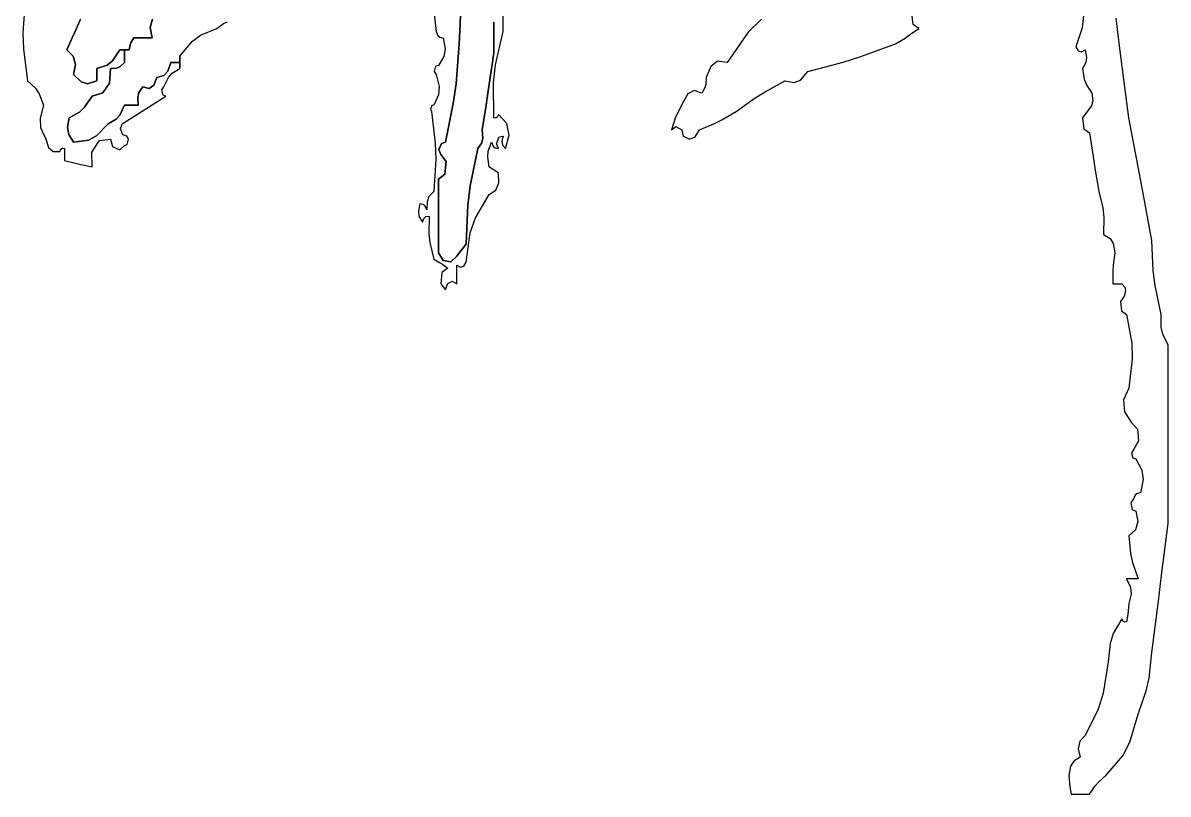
# Model space of a CAD drawing. Extents: x -446699 to 757189, y -606167 to -103070.
# Drawn here: x -168216.2 to -168083.9, y -411548.8 to -411459.7 of the extents above; entities that cross this region are included whole.
import ezdxf

# ---------------------------------------------------------------- set-up
doc = ezdxf.new("R2010")
doc.units = 0
doc.header["$LTSCALE"] = 1000
doc.header["$MEASUREMENT"] = 0
doc.layers.add('_0', color=7, linetype='Continuous')

# ---------------------------------------------------------------- blocks, each defined once
blk = doc.blocks.new('dianziq11')
for p, q in [((1205894, -140778), (1205894, -140344)), ((1201214, -140477), (1201192, -140789)), ((1205213, -140549), (1205238, -140778)), ((1209907, -140707), (1209895, -140597)), ((1201703, -140778), (1201757, -140657)), ((1201757, -140657), (1201703, -140778)), ((1202462, -140656), (1202439, -140738)), ((1202439, -140738), (1202462, -140656)), ((1203091, -140748), (1203155, -140697)), ((1203155, -140697), (1203197, -140683)), ((1205472, -140705), (1205464, -140898)), ((1205464, -140898), (1205472, -140705)), ((1205477, -140609), (1205472, -140705)), ((1205472, -140705), (1205477, -140609)), ((1205803, -140988), (1205803, -140687)), ((1205803, -140687), (1205803, -140988)), ((1208424, -140655), (1208294, -140783)), ((1209963, -140748), (1209907, -140707)), ((1211575, -140619), (1211564, -140740)), ((1211936, -140971), (1211895, -140646)), ((1201192, -140789), (1201197, -140951)), ((1201676, -140838), (1201703, -140778)), ((1201703, -140778), (1201676, -140838)), ((1202439, -140738), (1202458, -140838)), ((1202458, -140838), (1202439, -140738)), ((1202853, -140872), (1202932, -140813)), ((1202932, -140813), (1203091, -140748)), ((1205238, -140778), (1205255, -140815)), ((1205255, -140815), (1205274, -140832)), ((1205820, -141104), (1205894, -140778)), ((1208294, -140783), (1208087, -141079)), ((1209829, -140842), (1209874, -140811)), ((1209874, -140811), (1209963, -140748)), ((1211564, -140740), (1211500, -140928)), ((1201621, -140958), (1201676, -140838)), ((1201676, -140838), (1201621, -140958)), ((1202242, -140906), (1202232, -140958)), ((1202232, -140958), (1202242, -140906)), ((1202252, -140880), (1202242, -140906)), ((1202242, -140906), (1202252, -140880)), ((1202277, -140838), (1202252, -140880)), ((1202252, -140880), (1202277, -140838)), ((1202349, -140838), (1202277, -140838)), ((1202277, -140838), (1202349, -140838)), ((1202385, -140838), (1202349, -140838)), ((1202349, -140838), (1202385, -140838)), ((1202458, -140838), (1202385, -140838)), ((1202385, -140838), (1202458, -140838)), ((1202729, -141019), (1202853, -140872)), ((1205274, -140832), (1205306, -140838)), ((1205306, -140838), (1205326, -140946)), ((1205464, -140898), (1205433, -141288)), ((1205433, -141288), (1205464, -140898)), ((1209396, -141021), (1209737, -140898)), ((1209737, -140898), (1209829, -140842)), ((1211500, -140928), (1211524, -140967)), ((1201197, -140951), (1201237, -141259)), ((1201685, -141017), (1201621, -140958)), ((1201621, -140958), (1201685, -141017)), ((1201708, -141099), (1201685, -141017)), ((1201685, -141017), (1201708, -141099)), ((1202141, -140958), (1202071, -141063)), ((1202071, -141063), (1202141, -140958)), ((1202186, -140958), (1202141, -140958)), ((1202141, -140958), (1202186, -140958)), ((1202186, -140958), (1202141, -140958)), ((1202141, -140958), (1202232, -140958)), ((1202232, -140958), (1202141, -140958)), ((1202141, -140958), (1202232, -140958)), ((1202232, -140958), (1202186, -140958)), ((1202186, -140958), (1202232, -140958)), ((1202232, -140958), (1202186, -140958)), ((1202186, -140958), (1202186, -141079)), ((1202186, -141079), (1202186, -140958)), ((1202186, -140958), (1202186, -141079)), ((1202186, -141079), (1202186, -140958)), ((1202186, -140958), (1202186, -141079)), ((1202186, -141079), (1202186, -140958)), ((1202729, -141079), (1202729, -141019)), ((1202729, -141019), (1202729, -141079)), ((1202729, -141079), (1202729, -141019)), ((1205313, -141023), (1205261, -141109)), ((1205326, -140946), (1205313, -141023)), ((1205790, -141079), (1205794, -141049)), ((1205794, -141049), (1205790, -141079)), ((1205794, -141049), (1205803, -140988)), ((1205803, -140988), (1205794, -141049)), ((1209224, -141076), (1209396, -141021)), ((1211524, -140967), (1211556, -140977)), ((1211556, -140977), (1211591, -140958)), ((1211591, -140958), (1211607, -141028)), ((1211607, -141028), (1211600, -141080)), ((1212020, -141621), (1211936, -140971)), ((1201689, -141199), (1201708, -141099)), ((1201708, -141099), (1201689, -141199)), ((1202018, -141106), (1201915, -141139)), ((1201915, -141139), (1202018, -141106)), ((1201915, -141139), (1201915, -141187)), ((1201915, -141187), (1201915, -141139)), ((1202071, -141063), (1202018, -141106)), ((1202018, -141106), (1202071, -141063)), ((1202051, -141139), (1202039, -141283)), ((1202039, -141283), (1202051, -141139)), ((1202108, -141137), (1202051, -141139)), ((1202051, -141139), (1202108, -141137)), ((1202140, -141123), (1202108, -141137)), ((1202108, -141137), (1202140, -141123)), ((1202186, -141079), (1202140, -141123)), ((1202140, -141123), (1202186, -141079)), ((1202611, -141165), (1202639, -141079)), ((1202639, -141079), (1202611, -141165)), ((1202639, -141079), (1202729, -141079)), ((1202729, -141079), (1202639, -141079)), ((1202639, -141079), (1202729, -141079)), ((1202729, -141079), (1202639, -141079)), ((1202639, -141079), (1202729, -141079)), ((1202729, -141079), (1202639, -141079)), ((1202654, -141186), (1202729, -141139)), ((1202729, -141139), (1202729, -141079)), ((1202729, -141079), (1202729, -141139)), ((1202729, -141139), (1202729, -141079)), ((1205233, -141118), (1205220, -141170)), ((1205261, -141109), (1205233, -141118)), ((1205745, -141380), (1205781, -141139)), ((1205781, -141139), (1205745, -141380)), ((1205781, -141139), (1205790, -141079)), ((1205790, -141079), (1205781, -141139)), ((1205801, -141280), (1205820, -141104)), ((1207926, -141119), (1207883, -141229)), ((1207994, -141069), (1207926, -141119)), ((1208087, -141079), (1207994, -141069)), ((1208878, -141169), (1209224, -141076)), ((1211600, -141080), (1211568, -141139)), ((1211568, -141139), (1211583, -141245)), ((1201237, -141259), (1201317, -141331)), ((1201764, -141271), (1201689, -141199)), ((1201689, -141199), (1201764, -141271)), ((1201825, -141288), (1201764, -141271)), ((1201764, -141271), (1201825, -141288)), ((1201915, -141259), (1201825, -141288)), ((1201825, -141288), (1201915, -141259)), ((1201915, -141187), (1201915, -141211)), ((1201915, -141211), (1201915, -141187)), ((1201915, -141211), (1201915, -141259)), ((1201915, -141259), (1201915, -141211)), ((1202475, -141301), (1202503, -141229)), ((1202503, -141229), (1202475, -141301)), ((1202503, -141229), (1202572, -141209)), ((1202572, -141209), (1202503, -141229)), ((1202571, -141320), (1202617, -141228)), ((1202572, -141209), (1202611, -141165)), ((1202611, -141165), (1202572, -141209)), ((1202617, -141228), (1202654, -141186)), ((1205220, -141170), (1205238, -141199)), ((1205238, -141199), (1205268, -141314)), ((1207883, -141229), (1207880, -141294)), ((1208458, -141368), (1208652, -141259)), ((1208652, -141259), (1208745, -141277)), ((1208745, -141277), (1208807, -141252)), ((1208807, -141252), (1208878, -141169)), ((1211583, -141245), (1211604, -141300)), ((1201317, -141331), (1201352, -141386)), ((1201352, -141386), (1201395, -141500)), ((1201976, -141377), (1201870, -141410)), ((1201870, -141410), (1201976, -141377)), ((1202039, -141283), (1201976, -141377)), ((1201976, -141377), (1202039, -141283)), ((1202316, -141425), (1202328, -141375)), ((1202328, -141375), (1202316, -141425)), ((1202328, -141375), (1202367, -141320)), ((1202367, -141320), (1202328, -141375)), ((1202367, -141320), (1202427, -141334)), ((1202427, -141334), (1202367, -141320)), ((1202427, -141334), (1202475, -141301)), ((1202475, -141301), (1202427, -141334)), ((1202553, -141349), (1202571, -141320)), ((1202566, -141401), (1202553, -141349)), ((1205268, -141314), (1205262, -141396)), ((1205433, -141288), (1205405, -141483)), ((1205405, -141483), (1205433, -141288)), ((1205727, -141500), (1205745, -141380)), ((1205745, -141380), (1205727, -141500)), ((1205803, -141621), (1205801, -141280)), ((1207701, -141386), (1207657, -141470)), ((1207763, -141355), (1207701, -141386)), ((1207838, -141380), (1207763, -141355)), ((1207869, -141330), (1207838, -141380)), ((1207880, -141294), (1207869, -141330)), ((1208362, -141428), (1208458, -141368)), ((1211604, -141300), (1211658, -141380)), ((1211658, -141380), (1211666, -141456)), ((1201870, -141410), (1201796, -141519)), ((1201796, -141519), (1201870, -141410)), ((1202322, -141500), (1202316, -141425)), ((1202316, -141425), (1202322, -141500)), ((1202421, -141518), (1202593, -141410)), ((1202593, -141410), (1202566, -141401)), ((1205262, -141396), (1205216, -141500)), ((1205405, -141483), (1205329, -141862)), ((1205329, -141862), (1205405, -141483)), ((1207657, -141470), (1207603, -141571)), ((1208177, -141561), (1208362, -141428)), ((1211666, -141456), (1211653, -141506)), ((1201395, -141500), (1201360, -141625)), ((1201746, -141566), (1201644, -141621)), ((1201644, -141621), (1201746, -141566)), ((1201796, -141519), (1201746, -141566)), ((1201746, -141566), (1201796, -141519)), ((1202105, -141637), (1202142, -141595)), ((1202142, -141595), (1202105, -141637)), ((1202142, -141595), (1202186, -141500)), ((1202186, -141500), (1202142, -141595)), ((1202164, -141681), (1202335, -141572)), ((1202186, -141500), (1202241, -141500)), ((1202241, -141500), (1202186, -141500)), ((1202241, -141500), (1202268, -141500)), ((1202268, -141500), (1202241, -141500)), ((1202268, -141500), (1202322, -141500)), ((1202322, -141500), (1202268, -141500)), ((1202335, -141572), (1202421, -141518)), ((1205196, -141503), (1205183, -141537)), ((1205183, -141537), (1205193, -141561)), ((1205193, -141561), (1205230, -141870)), ((1205216, -141500), (1205196, -141503)), ((1205690, -141741), (1205727, -141500)), ((1205727, -141500), (1205690, -141741)), ((1205849, -141591), (1205839, -141614)), ((1205929, -141677), (1205849, -141591)), ((1207603, -141571), (1207579, -141627)), ((1208035, -141641), (1208177, -141561)), ((1211613, -141561), (1211568, -141621)), ((1211653, -141506), (1211613, -141561)), ((1201360, -141625), (1201366, -141718)), ((1201366, -141718), (1201418, -141832)), ((1201644, -141621), (1201630, -141718)), ((1201630, -141718), (1201644, -141621)), ((1201630, -141718), (1201642, -141785)), ((1201642, -141785), (1201630, -141718)), ((1201912, -141799), (1202028, -141681)), ((1202028, -141681), (1201912, -141799)), ((1202028, -141681), (1202105, -141637)), ((1202105, -141637), (1202028, -141681)), ((1202147, -141730), (1202164, -141681)), ((1205823, -141625), (1205803, -141621)), ((1205839, -141614), (1205823, -141625)), ((1205952, -141793), (1205929, -141677)), ((1207579, -141627), (1207544, -141741)), ((1207544, -141741), (1207585, -141707)), ((1207585, -141707), (1207645, -141739)), ((1207815, -141741), (1207962, -141678)), ((1207962, -141678), (1208035, -141641)), ((1211568, -141621), (1211580, -141731)), ((1212110, -142103), (1212020, -141621)), ((1201418, -141832), (1201443, -141912)), ((1201642, -141785), (1201689, -141862)), ((1201689, -141862), (1201642, -141785)), ((1201834, -141840), (1201912, -141799)), ((1201912, -141799), (1201834, -141840)), ((1201942, -141846), (1202051, -141832)), ((1202051, -141832), (1202068, -141904)), ((1202169, -141790), (1202147, -141730)), ((1202209, -141802), (1202169, -141790)), ((1202227, -141831), (1202209, -141802)), ((1202214, -141883), (1202227, -141831)), ((1205684, -141866), (1205696, -141817)), ((1205696, -141817), (1205684, -141866)), ((1205696, -141817), (1205690, -141741)), ((1205690, -141741), (1205696, -141817)), ((1205828, -141876), (1205854, -141807)), ((1205854, -141807), (1205894, -141802)), ((1205894, -141802), (1205880, -141847)), ((1205916, -141922), (1205952, -141793)), ((1207645, -141739), (1207657, -141802)), ((1207657, -141802), (1207719, -141831)), ((1207719, -141831), (1207774, -141810)), ((1207774, -141810), (1207815, -141741)), ((1211580, -141731), (1211636, -141771)), ((1211636, -141771), (1211670, -142001)), ((1201443, -141912), (1201488, -141953)), ((1201553, -141952), (1201563, -141929)), ((1201563, -141929), (1201579, -141918)), ((1201579, -141918), (1201599, -141922)), ((1201599, -141922), (1201599, -141970)), ((1201689, -141862), (1201834, -141840)), ((1201834, -141840), (1201689, -141862)), ((1201868, -141958), (1201942, -141846)), ((1202068, -141904), (1202140, -141936)), ((1202140, -141936), (1202186, -141892)), ((1202186, -141892), (1202214, -141883)), ((1205230, -141870), (1205234, -142031)), ((1205289, -141873), (1205266, -141933)), ((1205266, -141933), (1205289, -141873)), ((1205266, -141933), (1205283, -141982)), ((1205283, -141982), (1205266, -141933)), ((1205329, -141862), (1205289, -141873)), ((1205289, -141873), (1205329, -141862)), ((1205571, -142287), (1205645, -141922)), ((1205645, -141922), (1205571, -142287)), ((1205645, -141922), (1205684, -141866)), ((1205684, -141866), (1205645, -141922)), ((1205749, -141949), (1205781, -141862)), ((1205781, -141862), (1205797, -141899)), ((1205797, -141899), (1205816, -141916)), ((1205816, -141916), (1205849, -141922)), ((1205849, -141922), (1205828, -141876)), ((1205880, -141847), (1205888, -141890)), ((1205888, -141890), (1205916, -141922)), ((1201488, -141953), (1201553, -141952)), ((1201599, -141970), (1201599, -141994)), ((1201599, -141994), (1201599, -142042)), ((1201599, -142042), (1201707, -142067)), ((1201870, -142103), (1201868, -141958)), ((1205234, -142031), (1205216, -142344)), ((1205283, -141982), (1205336, -142050)), ((1205336, -142050), (1205283, -141982)), ((1205336, -142050), (1205324, -142175)), ((1205324, -142175), (1205336, -142050)), ((1205744, -142008), (1205749, -141949)), ((1205758, -142103), (1205744, -142008)), ((1211670, -142001), (1211688, -142115)), ((1201707, -142067), (1201761, -142079)), ((1201761, -142079), (1201870, -142103)), ((1205794, -142127), (1205758, -142103)), ((1205812, -142139), (1205794, -142127)), ((1205849, -142163), (1205812, -142139)), ((1205853, -142260), (1205849, -142163)), ((1211688, -142115), (1211726, -142344)), ((1212156, -142344), (1212110, -142103)), ((1205324, -142175), (1205261, -142223)), ((1205261, -142223), (1205324, -142175)), ((1205261, -142223), (1205261, -142512)), ((1205261, -142512), (1205261, -142223)), ((1205823, -142330), (1205853, -142260)), ((1205168, -142394), (1205150, -142444)), ((1205216, -142344), (1205168, -142394)), ((1205548, -142478), (1205571, -142287)), ((1205571, -142287), (1205548, -142478)), ((1205623, -142602), (1205758, -142374)), ((1205758, -142374), (1205823, -142330)), ((1211726, -142344), (1211767, -142505)), ((1212246, -142825), (1212156, -142344)), ((1205080, -142464), (1205064, -142534)), ((1205112, -142470), (1205080, -142464)), ((1205131, -142487), (1205112, -142470)), ((1205148, -142524), (1205131, -142487)), ((1205150, -142444), (1205148, -142524)), ((1205532, -142856), (1205548, -142478)), ((1205548, -142478), (1205532, -142856)), ((1211767, -142505), (1211776, -142595)), ((1205064, -142534), (1205070, -142585)), ((1205070, -142585), (1205103, -142645)), ((1205103, -142645), (1205119, -142607)), ((1205119, -142607), (1205138, -142590)), ((1205138, -142590), (1205170, -142585)), ((1205170, -142585), (1205166, -142755)), ((1205261, -142512), (1205261, -142657)), ((1205261, -142657), (1205261, -142512)), ((1205572, -142750), (1205623, -142602)), ((1211776, -142595), (1211771, -142765)), ((1205261, -142657), (1205261, -142946)), ((1205261, -142946), (1205261, -142657)), ((1205166, -142755), (1205175, -142845)), ((1205532, -143036), (1205572, -142750)), ((1211771, -142765), (1211836, -142804)), ((1211836, -142804), (1211868, -142855)), ((1212259, -143118), (1212246, -142825)), ((1205175, -142845), (1205216, -143006)), ((1205261, -142946), (1205308, -143020)), ((1205308, -143020), (1205261, -142946)), ((1205442, -142976), (1205478, -142928)), ((1205478, -142928), (1205442, -142976)), ((1205478, -142928), (1205496, -142904)), ((1205496, -142904), (1205478, -142928)), ((1205496, -142904), (1205532, -142856)), ((1205532, -142856), (1205496, -142904)), ((1211884, -142946), (1211867, -143065)), ((1211868, -142855), (1211884, -142946)), ((1205216, -143006), (1205271, -143038)), ((1205271, -143038), (1205299, -143056)), ((1205299, -143056), (1205351, -143096)), ((1205308, -143020), (1205382, -143032)), ((1205382, -143032), (1205308, -143020)), ((1205382, -143032), (1205442, -142976)), ((1205442, -142976), (1205382, -143032)), ((1205442, -143139), (1205442, -143066)), ((1205442, -143066), (1205476, -143085)), ((1205508, -143075), (1205532, -143036)), ((1211867, -143065), (1211863, -143126)), ((1205295, -143137), (1205283, -143247)), ((1205351, -143096), (1205295, -143137)), ((1205442, -143175), (1205442, -143139)), ((1205442, -143247), (1205442, -143175)), ((1205476, -143085), (1205508, -143075)), ((1211863, -143126), (1211862, -143247)), ((1212278, -143266), (1212259, -143118)), ((1205283, -143247), (1205329, -143307)), ((1205329, -143307), (1205349, -143249)), ((1205349, -143249), (1205396, -143223)), ((1205396, -143223), (1205442, -143247)), ((1211862, -143247), (1211898, -143247)), ((1211898, -143247), (1211916, -143247)), ((1211916, -143247), (1211952, -143247)), ((1211952, -143247), (1211980, -143280)), ((1211980, -143280), (1211988, -143321)), ((1212337, -143548), (1212278, -143266)), ((1211975, -143368), (1211937, -143421)), ((1211988, -143321), (1211975, -143368)), ((1211937, -143421), (1211949, -143514)), ((1211949, -143514), (1211997, -143548)), ((1211997, -143548), (1212049, -143829)), ((1212338, -143674), (1212337, -143548)), ((1212354, -143743), (1212338, -143674)), ((1212049, -143829), (1212054, -143985)), ((1212404, -143849), (1212354, -143743)), ((1212404, -144548), (1212404, -143849)), ((1212054, -143985), (1212020, -144271)), ((1212020, -144271), (1211969, -144385)), ((1211969, -144385), (1211977, -144502)), ((1211977, -144502), (1212043, -144602)), ((1212043, -144602), (1212106, -144672)), ((1212404, -144897), (1212404, -144548)), ((1212106, -144672), (1212115, -144787)), ((1212115, -144787), (1212065, -144873)), ((1212065, -144873), (1212047, -144903)), ((1212047, -144903), (1212060, -144954)), ((1212060, -144954), (1212088, -144964)), ((1212088, -144964), (1212147, -145073)), ((1212404, -145596), (1212404, -144897)), ((1212147, -145073), (1212159, -145165)), ((1212159, -145165), (1212133, -145295)), ((1212101, -145301), (1212082, -145318)), ((1212133, -145295), (1212101, -145301)), ((1212065, -145355), (1212040, -145392)), ((1212040, -145392), (1212053, -145458)), ((1212082, -145318), (1212065, -145355)), ((1212053, -145458), (1212088, -145476)), ((1212088, -145476), (1212107, -145575)), ((1212107, -145575), (1212084, -145658)), ((1212341, -146102), (1212404, -145596)), ((1212084, -145658), (1212020, -145716)), ((1212020, -145716), (1212037, -145890)), ((1212037, -145890), (1212056, -145979)), ((1212056, -145979), (1212110, -146138)), ((1212043, -146138), (1211997, -146138)), ((1211997, -146138), (1212038, -146219)), ((1212065, -146138), (1212043, -146138)), ((1212110, -146138), (1212065, -146138)), ((1212309, -146355), (1212341, -146102)), ((1212044, -146287), (1212020, -146379)), ((1212038, -146219), (1212044, -146287)), ((1212020, -146379), (1212013, -146452)), ((1212246, -146861), (1212309, -146355)), ((1211952, -146530), (1211868, -146674)), ((1211962, -146553), (1211952, -146530)), ((1212009, -146488), (1211997, -146560)), ((1212013, -146452), (1212009, -146488)), ((1211977, -146563), (1211962, -146553)), ((1211997, -146560), (1211977, -146563)), ((1211868, -146674), (1211837, -146770)), ((1211837, -146770), (1211817, -146951)), ((1212219, -147110), (1212246, -146861)), ((1211817, -146951), (1211770, -147258)), ((1212191, -147236), (1212219, -147110)), ((1211770, -147258), (1211721, -147413)), ((1212110, -147463), (1212191, -147236)), ((1211721, -147413), (1211591, -147674)), ((1212031, -147737), (1212110, -147463)), ((1211539, -147729), (1211524, -147802)), ((1211591, -147674), (1211539, -147729)), ((1211960, -147872), (1212031, -147737)), ((1211545, -147885), (1211481, -147923)), ((1211524, -147802), (1211545, -147885)), ((1211794, -148065), (1211960, -147872)), ((1211449, -147974), (1211432, -148065)), ((1211481, -147923), (1211449, -147974)), ((1211432, -148065), (1211439, -148138)), ((1211725, -148127), (1211794, -148065)), ((1211439, -148138), (1211443, -148174)), ((1211443, -148174), (1211455, -148246)), ((1211636, -148246), (1211692, -148164)), ((1211692, -148164), (1211725, -148127)), ((1211455, -148246), (1211527, -148246)), ((1211527, -148246), (1211563, -148246)), ((1211563, -148246), (1211636, -148246))]:
    blk.add_line(p, q)
blk = doc.blocks.new('YHYHHRR')
at = {"layer": '_0', "xscale": 0.0471933356930011, "yscale": 0.0471933356930011, "zscale": 0.0471933356930011}
blk.add_blockref('dianziq11', (208274.73, 478345.14), dxfattribs=at)

msp = doc.modelspace()

# ---------------------------------------------------------------- block references
at = {"xscale": 0.249999975, "yscale": 0.249999975, "zscale": 0.249999975}
msp.add_blockref('YHYHHRR', (-234456.97, -529386), dxfattribs=at)

doc.saveas('drawing.dxf')
